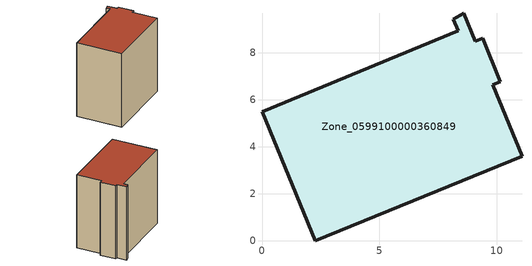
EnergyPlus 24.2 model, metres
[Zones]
Zone_0599100000360849
 floor ground (C_G): 8.14,9.41 8.58,9.67 9.07,8.49 9.39,8.62 10.15,6.75 9.82,6.63 11.06,3.6 2.26,0 0,5.49 8.34,8.93 z0
 wall outside (C_F): 2.26,0 11.06,3.6 9.82,6.63 10.15,6.75 9.39,8.62 9.07,8.49 8.58,9.67 8.14,9.41 8.34,8.93 0,5.49 2.26,0 z0:9.92
 roof outside (C_R): 8.58,9.67 8.14,9.41 8.34,8.93 0,5.49 2.26,0 11.06,3.6 9.82,6.63 10.15,6.75 9.39,8.62 9.07,8.49 z9.92
[BUILDING]
Pand.0599100000360849: North Axis=0; Terrain=City; Loads Convergence Tolerance Value=0.04; Temperature Convergence Tolerance Value=0.4; Solar Distribution=FullExterior; Maximum Number of Warmup Days=25; Minimum Number of Warmup Days=1
[Site:Location]
Rotterdam.The.Hague.AP_ZH_NLD Design_Conditions: Latitude=51.96; Longitude=4.45; Time Zone=1; Elevation=-4.5
[SITE:GROUNDTEMPERATURE:BUILDINGSURFACE]
18, 18, 18, 18, 18, 18, 18, 18, 18, 18, 18, 18
[MATERIAL] Thermal Absorptance=0.9; Solar Absorptance=0.7; Visible Absorptance=0.7
Name | Roughness | Thickness | Conductivity | Density | Specific Heat
G.TI.1992-2005 | MediumSmooth | 0.15 | 0.06 | 540 | 1210
F.TI.1992-2005 | Rough | 0.3 | 0.12 | 1920 | 840
R.TI.1992-2005 | MediumRough | 0.2 | 0.08 | 1500 | 1000
[CONSTRUCTION]
C_G: G.TI.1992-2005
C_F: F.TI.1992-2005
C_R: R.TI.1992-2005
[ZONE]
Zone_0599100000360849: Type=1; Multiplier=1; Ceiling Height=Autocalculate; Volume=Autocalculate; Floor Area=autocalculate; Part of Total Floor Area=Yes
[ZONEINFILTRATION:DESIGNFLOWRATE]
Infil_Zone_0599100000360849: Zone or ZoneList or Space or SpaceList=Zone_0599100000360849; Schedule=AlwaysOn; Design Flow Rate Calculation Method=Flow/Area; Flow Rate per Floor Area=0.0015; Constant Term Coefficient=1; Temperature Term Coefficient=0; Velocity Term Coefficient=0; Velocity Squared Term Coefficient=0
[HVACTEMPLATE:ZONE:IDEALLOADSAIRSYSTEM]
Zone_0599100000360849: Maximum Heating Supply Air Temperature=50; Minimum Cooling Supply Air Temperature=13; Maximum Heating Supply Air Humidity Ratio=0.0156; Minimum Cooling Supply Air Humidity Ratio=0.0077; Heating Limit=NoLimit; Cooling Limit=NoLimit; Dehumidification Control Type=ConstantSensibleHeatRatio; Cooling Sensible Heat Ratio=0.7; Dehumidification Setpoint=60; Humidification Control Type=None; Humidification Setpoint=30; Outdoor Air Method=None; Outdoor Air Flow Rate per Person=0.00944; Outdoor Air Flow Rate per Zone Floor Area=0; Outdoor Air Flow Rate per Zone=0; Demand Controlled Ventilation Type=None; Outdoor Air Economizer Type=NoEconomizer; Heat Recovery Type=None; Sensible Heat Recovery Effectiveness=0.7; Latent Heat Recovery Effectiveness=0.65
[ZONECONTROL:THERMOSTAT]
ThermostatControl_Zone_0599100000360849: Zone or ZoneList=Zone_0599100000360849; Control Type Schedule=DualSetpointControlType; Control 1=Thermostat_Zone_0599100000360849; Temperature Difference Between Cutout And Setpoint=0
[THERMOSTATSETPOINT:DUALSETPOINT]
Thermostat_Zone_0599100000360849: Heating Setpoint Temperature Schedule=HeatingSetpoint_Zone_0599100000360849; Cooling Setpoint Temperature Schedule=CoolingSetpoint_Zone_0599100000360849
[SCHEDULE:COMPACT]
HeatingSetpoint_Zone_0599100000360849: Through: 12/31, For: AllDays, Until: 24:00, 21
CoolingSetpoint_Zone_0599100000360849: Through: 12/31, For: AllDays, Until: 24:00, 24
DualSetpointControlType: Through: 12/31, For: AllDays, Until: 24:00, 4
AlwaysOn: Through: 12/31, For: AllDays, Until: 24:00, 1
